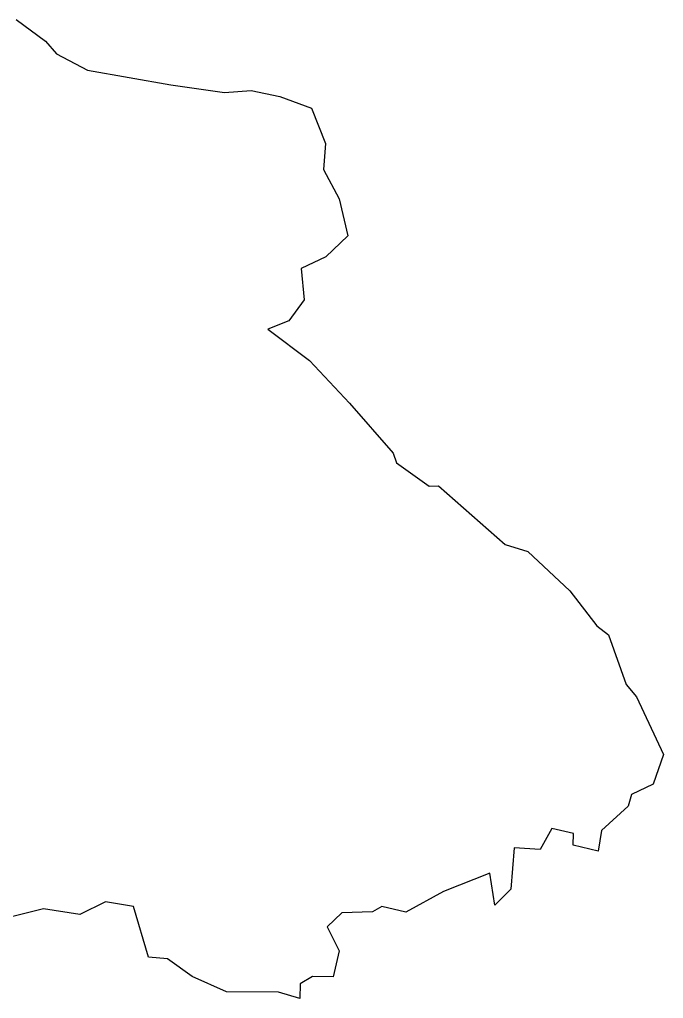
# Model space of a CAD drawing. Header units: metres. Extents: x 339539 to 346860, y 1761940 to 1765899.
# Drawn here: x 345207 to 346860, y 1763192 to 1765707 of the extents above; entities that cross this region are included whole.
import ezdxf

# ---------------------------------------------------------------- set-up
doc = ezdxf.new("R2010")
doc.units = ezdxf.units.M
doc.layers.add('VILLAGE BOUNDRY', color=10, linetype='Continuous')

msp = doc.modelspace()

# ---------------------------------------------------------------- linework, layer by layer
at = {"layer": 'VILLAGE BOUNDRY', "color": 3}
msp.add_lwpolyline([(345198.1, 1765707.3), (345273.3, 1765651.7), (345302.1, 1765619), (345381.4, 1765577.2), (345595.2, 1765539.9), (345733.2, 1765519.7), (345801.9, 1765524.9), (345874.8, 1765509.7), (345956.6, 1765480), (345992.2, 1765388.9), (345987.2, 1765321.8), (346027.2, 1765246.4), (346050, 1765151.9), (345992.9, 1765097.7), (345930.1, 1765067.6), (345937.7, 1764987.2), (345898.2, 1764933.3), (345844.7, 1764912), (345951.4, 1764831.1), (346054.1, 1764721.6), (346165.8, 1764593.1), (346175, 1764568.2), (346258.3, 1764508.8), (346282.9, 1764509.1), (346453.8, 1764358.3), (346511.8, 1764340.6), (346619.4, 1764239.9), (346688.8, 1764149.4), (346719.2, 1764126.6), (346764.5, 1763999.1), (346790.4, 1763967.3), (346859.9, 1763818.7), (346834, 1763743.3), (346778.4, 1763716.2), (346769.8, 1763686.4), (346700.9, 1763623.9), (346692.5, 1763570.4), (346628.5, 1763586.2), (346629.2, 1763616.3), (346573.2, 1763628.9), (346543.4, 1763575.2), (346476.4, 1763579.1), (346468.1, 1763473.4), (346427.4, 1763432.2), (346414.5, 1763514.2), (346295.1, 1763466.9), (346199, 1763413.6), (346137, 1763428.3), (346113, 1763415.2), (346034.1, 1763412.4), (345996.6, 1763376.7), (346027.8, 1763315), (346012.3, 1763247.7), (345959.3, 1763248.6), (345927, 1763229.5), (345926.4, 1763192.4), (345872, 1763208.8), (345738.6, 1763209.5), (345650, 1763248.4), (345586.7, 1763293.9), (345538.1, 1763298), (345499.2, 1763428.3), (345427.7, 1763440.7), (345362.1, 1763408.4), (345268.7, 1763422.4), (345151.3, 1763393.8)], dxfattribs=at)

doc.saveas('drawing.dxf')
